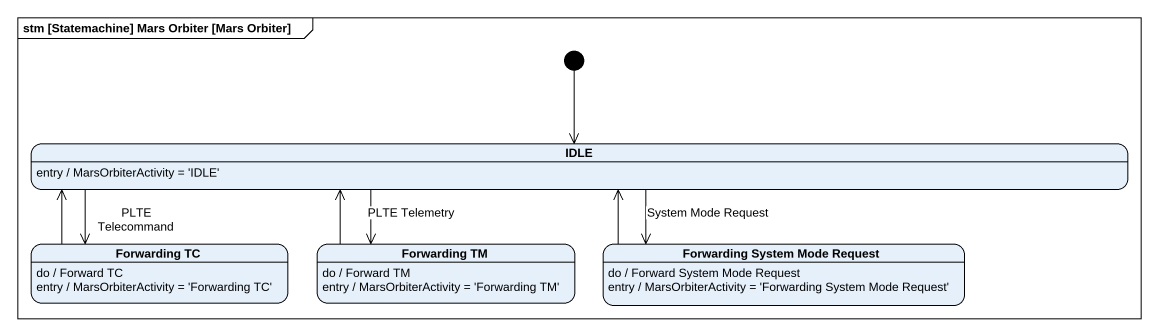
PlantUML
@startuml
mainframe stm [Statemachine] Mars Orbiter [Mars Orbiter]
hide empty description
state IDLE
IDLE : entry / MarsOrbiterActivity = 'IDLE'
state "Forwarding TC" as Forwarding_TC
Forwarding_TC : do / Forward TC
Forwarding_TC : entry / MarsOrbiterActivity = 'Forwarding TC'
state "Forwarding TM" as Forwarding_TM
Forwarding_TM : do / Forward TM
Forwarding_TM : entry / MarsOrbiterActivity = 'Forwarding TM'
state "Forwarding System Mode Request" as Forwarding_System_Mode
Forwarding_System_Mode : do / Forward System Mode Request
Forwarding_System_Mode : entry / MarsOrbiterActivity = 'Forwarding System Mode Request'
[*] --> IDLE
IDLE -left-> Forwarding_TC : PLTE Telecommand
IDLE --> Forwarding_TM : PLTE Telemetry
IDLE -right-> Forwarding_System_Mode : System Mode Request
Forwarding_TC -right-> IDLE
Forwarding_TM -up-> IDLE
Forwarding_System_Mode -left-> IDLE
@enduml
